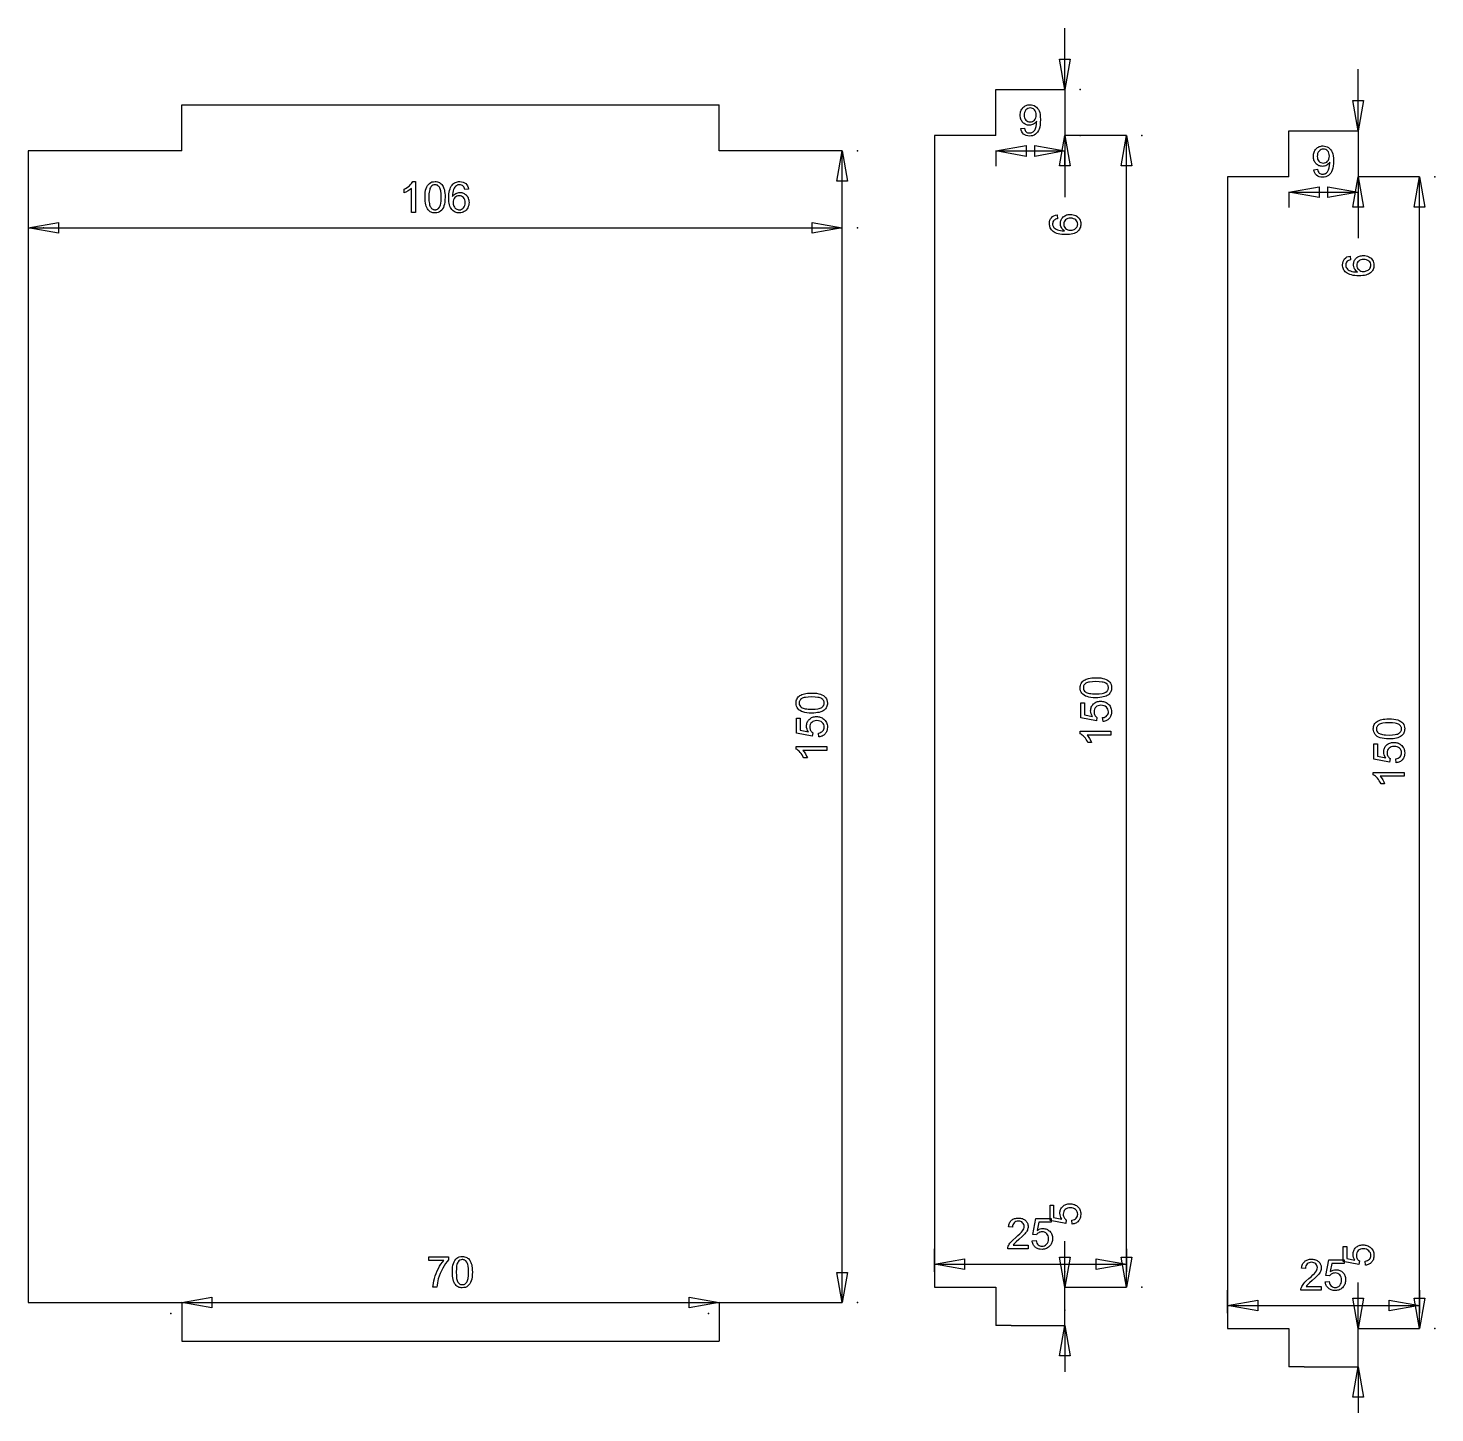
# Model space of a CAD drawing. Extents: x 314 to 1097, y 11 to 816.
# Drawn here: x 313.5 to 496.7, y 334.7 to 515.1 of the extents above; entities that cross this region are included whole.
import ezdxf

# ---------------------------------------------------------------- set-up
doc = ezdxf.new("R2010")
doc.units = 0
doc.header["$LTSCALE"] = 10
doc.layers.add('Layer_1', color=7, linetype='CONTINUOUS')

msp = doc.modelspace()

# ---------------------------------------------------------------- linework, layer by layer
at = {"layer": 'Layer_1', "color": 7, "linetype": 'CONTINUOUS'}
for p, q in [((448.52, 507.09), (448.52, 515.09)), ((486.69, 501.73), (486.69, 509.73)), ((439.52, 507.09), (448.52, 507.09)), ((439.52, 501.09), (439.52, 507.09)), ((448.52, 507.09), (448.52, 501.09)), ((333.52, 499.09), (333.52, 505.09)), ((333.52, 505.09), (403.52, 505.09)), ((403.52, 499.09), (403.52, 505.09)), ((431.52, 501.09), (431.52, 351.09)), ((439.52, 501.09), (431.52, 501.09)), ((456.52, 501.09), (448.52, 501.09)), ((448.52, 501.09), (448.52, 493.09)), ((456.52, 351.09), (456.52, 501.09)), ((456.52, 351.09), (456.52, 501.09)), ((477.69, 501.73), (486.69, 501.73)), ((477.69, 495.73), (477.69, 501.73)), ((486.69, 501.73), (486.69, 495.73)), ((313.52, 499.09), (313.52, 349.09)), ((333.52, 499.09), (313.52, 499.09)), ((419.52, 499.09), (403.52, 499.09)), ((419.52, 349.09), (419.52, 499.09)), ((419.52, 349.09), (419.52, 499.09)), ((439.52, 499.09), (439.52, 497.09)), ((439.52, 499.09), (448.52, 499.09)), ((448.52, 497.09), (448.52, 499.09)), ((469.69, 495.73), (469.69, 345.73)), ((477.69, 495.73), (469.69, 495.73)), ((494.69, 495.73), (486.69, 495.73)), ((486.69, 495.73), (486.69, 487.73)), ((494.69, 345.73), (494.69, 495.73)), ((494.69, 345.73), (494.69, 495.73)), ((477.69, 493.73), (477.69, 491.73)), ((477.69, 493.73), (486.69, 493.73)), ((486.69, 491.73), (486.69, 493.73)), ((313.52, 489.09), (419.52, 489.09)), ((431.52, 353.09), (431.52, 356.09)), ((448.52, 351.09), (448.52, 357.09)), ((456.52, 356.09), (456.52, 353.09)), ((431.52, 354.09), (456.52, 354.09)), ((486.69, 345.73), (486.69, 351.73)), ((431.52, 351.09), (439.52, 351.09)), ((439.52, 351.09), (439.52, 346.09)), ((448.52, 351.09), (456.52, 351.09)), ((448.52, 346.09), (448.52, 351.09)), ((469.69, 347.73), (469.69, 350.73)), ((494.69, 350.73), (494.69, 347.73)), ((313.52, 349.09), (333.52, 349.09)), ((333.52, 349.09), (333.52, 344.09)), ((333.52, 349.09), (403.52, 349.09)), ((403.52, 349.09), (403.52, 344.09)), ((403.52, 349.09), (419.52, 349.09)), ((469.69, 348.73), (494.69, 348.73)), ((441.52, 346.09), (439.52, 346.09)), ((441.52, 346.09), (446.52, 346.09)), ((446.52, 346.09), (448.52, 346.09)), ((448.52, 346.09), (448.52, 340.09)), ((469.69, 345.73), (477.69, 345.73)), ((477.69, 345.73), (477.69, 340.73)), ((486.69, 345.73), (494.69, 345.73)), ((486.69, 340.73), (486.69, 345.73)), ((333.52, 344.09), (403.52, 344.09)), ((479.69, 340.73), (477.69, 340.73)), ((479.69, 340.73), (484.69, 340.73)), ((484.69, 340.73), (486.69, 340.73)), ((486.69, 340.73), (486.69, 334.73))]:
    msp.add_line(p, q, dxfattribs=at)
at = {"layer": 'Layer_1', "color": 7, "linetype": 'CONTINUOUS', "flags": 128}
for points in [[(448.52, 507.09), (447.83, 511.03), (449.22, 511.03), (448.52, 507.09)], [(486.69, 501.73), (486, 505.67), (487.39, 505.67), (486.69, 501.73)], [(442.78, 502.01), (443.25, 502.06), (443.29, 501.9), (443.34, 501.77), (443.4, 501.66), (443.48, 501.58), (443.57, 501.51), (443.67, 501.46), (443.79, 501.43), (443.91, 501.43), (444.02, 501.43), (444.12, 501.45), (444.22, 501.48), (444.31, 501.53), (444.39, 501.58), (444.46, 501.65), (444.53, 501.72), (444.59, 501.81), (444.64, 501.9), (444.69, 502.01), (444.77, 502.27), (444.83, 502.57), (444.84, 502.87), (444.84, 502.97), (444.76, 502.86), (444.67, 502.76), (444.56, 502.67), (444.44, 502.59), (444.31, 502.53), (444.17, 502.48), (444.03, 502.45), (443.89, 502.45), (443.77, 502.45), (443.65, 502.47), (443.54, 502.5), (443.43, 502.54), (443.33, 502.59), (443.23, 502.65), (443.13, 502.72), (443.05, 502.81), (442.97, 502.9), (442.9, 503), (442.84, 503.11), (442.79, 503.22), (442.75, 503.35), (442.72, 503.47), (442.71, 503.61), (442.7, 503.76), (442.71, 503.9), (442.73, 504.04), (442.75, 504.18), (442.79, 504.3), (442.84, 504.42), (442.9, 504.53), (442.98, 504.64), (443.06, 504.73), (443.15, 504.82), (443.25, 504.9), (443.36, 504.96), (443.47, 505.01), (443.58, 505.05), (443.7, 505.08), (443.83, 505.1), (443.96, 505.11), (444.15, 505.09), (444.33, 505.05), (444.51, 504.99), (444.67, 504.9), (444.83, 504.78), (444.96, 504.64), (445.07, 504.48), (445.17, 504.3), (445.24, 504.08), (445.29, 503.82), (445.32, 503.52), (445.33, 503.17), (445.32, 502.81), (445.29, 502.48), (445.24, 502.2), (445.17, 501.95), (445.07, 501.74), (444.96, 501.55), (444.83, 501.39), (444.67, 501.26), (444.5, 501.15), (444.31, 501.08), (444.11, 501.04), (443.9, 501.02), (443.68, 501.04), (443.47, 501.09), (443.29, 501.17), (443.13, 501.28), (443, 501.43), (442.9, 501.6), (442.82, 501.79), (442.78, 502.01)], [(444.79, 503.78), (444.77, 503.98), (444.73, 504.16), (444.66, 504.32), (444.56, 504.45), (444.44, 504.56), (444.31, 504.64), (444.17, 504.68), (444.02, 504.7), (443.86, 504.68), (443.71, 504.63), (443.58, 504.55), (443.45, 504.43), (443.34, 504.29), (443.27, 504.12), (443.22, 503.94), (443.21, 503.74), (443.22, 503.56), (443.27, 503.39), (443.34, 503.25), (443.44, 503.12), (443.56, 503.01), (443.7, 502.94), (443.84, 502.89), (444.01, 502.88), (444.17, 502.89), (444.32, 502.94), (444.45, 503.01), (444.57, 503.12), (444.66, 503.25), (444.73, 503.4), (444.77, 503.58), (444.79, 503.78)], [(448.52, 501.09), (449.22, 497.15), (447.83, 497.15), (448.52, 501.09)], [(456.52, 501.09), (457.22, 497.15), (455.83, 497.15), (456.52, 501.09)], [(419.52, 499.09), (420.22, 495.15), (418.83, 495.15), (419.52, 499.09)], [(439.52, 499.09), (443.46, 499.78), (443.46, 498.39), (439.52, 499.09)], [(448.52, 499.09), (444.59, 498.39), (444.59, 499.78), (448.52, 499.09)], [(480.94, 496.65), (481.41, 496.7), (481.45, 496.54), (481.5, 496.41), (481.57, 496.3), (481.64, 496.21), (481.73, 496.15), (481.84, 496.1), (481.95, 496.07), (482.08, 496.06), (482.19, 496.07), (482.29, 496.09), (482.39, 496.12), (482.47, 496.17), (482.56, 496.22), (482.63, 496.29), (482.7, 496.36), (482.75, 496.44), (482.81, 496.54), (482.85, 496.65), (482.94, 496.91), (482.99, 497.21), (483.01, 497.51), (483.01, 497.61), (482.93, 497.5), (482.83, 497.4), (482.73, 497.31), (482.61, 497.23), (482.48, 497.17), (482.34, 497.12), (482.2, 497.09), (482.05, 497.08), (481.93, 497.09), (481.81, 497.11), (481.7, 497.14), (481.59, 497.17), (481.49, 497.23), (481.39, 497.29), (481.3, 497.36), (481.21, 497.44), (481.13, 497.54), (481.06, 497.64), (481, 497.75), (480.95, 497.86), (480.92, 497.98), (480.89, 498.11), (480.87, 498.25), (480.87, 498.39), (480.87, 498.54), (480.89, 498.68), (480.92, 498.82), (480.96, 498.94), (481.01, 499.06), (481.07, 499.17), (481.14, 499.28), (481.23, 499.37), (481.32, 499.46), (481.42, 499.54), (481.52, 499.6), (481.63, 499.65), (481.75, 499.69), (481.87, 499.72), (481.99, 499.74), (482.13, 499.74), (482.32, 499.73), (482.5, 499.69), (482.67, 499.63), (482.84, 499.53), (482.99, 499.42), (483.12, 499.28), (483.24, 499.12), (483.33, 498.94), (483.4, 498.72), (483.46, 498.46), (483.49, 498.16), (483.5, 497.81), (483.49, 497.45), (483.46, 497.12), (483.41, 496.84), (483.33, 496.59), (483.24, 496.38), (483.13, 496.19), (482.99, 496.03), (482.84, 495.9), (482.67, 495.79), (482.48, 495.72), (482.28, 495.68), (482.07, 495.66), (481.84, 495.68), (481.64, 495.73), (481.46, 495.81), (481.3, 495.92), (481.17, 496.06), (481.06, 496.23), (480.99, 496.43), (480.94, 496.65)], [(482.95, 498.42), (482.94, 498.62), (482.9, 498.8), (482.83, 498.96), (482.73, 499.09), (482.61, 499.2), (482.48, 499.28), (482.34, 499.32), (482.19, 499.34), (482.03, 499.32), (481.88, 499.27), (481.74, 499.19), (481.62, 499.07), (481.51, 498.93), (481.43, 498.76), (481.39, 498.58), (481.37, 498.38), (481.39, 498.2), (481.43, 498.03), (481.5, 497.89), (481.6, 497.76), (481.73, 497.65), (481.86, 497.58), (482.01, 497.53), (482.17, 497.52), (482.34, 497.53), (482.48, 497.58), (482.62, 497.65), (482.73, 497.76), (482.83, 497.89), (482.9, 498.04), (482.94, 498.22), (482.95, 498.42)], [(363.95, 491.09), (363.45, 491.09), (363.45, 494.22), (363.25, 494.05), (362.99, 493.88), (362.72, 493.73), (362.47, 493.63), (362.47, 494.1), (362.67, 494.2), (362.86, 494.32), (363.03, 494.44), (363.19, 494.57), (363.33, 494.71), (363.46, 494.84), (363.55, 494.98), (363.63, 495.11), (363.95, 495.11), (363.95, 491.09)], [(365.2, 493.06), (365.21, 493.4), (365.24, 493.7), (365.28, 493.97), (365.35, 494.2), (365.43, 494.41), (365.53, 494.59), (365.65, 494.74), (365.78, 494.87), (365.94, 494.97), (366.11, 495.05), (366.3, 495.09), (366.51, 495.11), (366.66, 495.1), (366.81, 495.07), (366.95, 495.03), (367.07, 494.98), (367.19, 494.9), (367.29, 494.82), (367.39, 494.72), (367.47, 494.6), (367.55, 494.47), (367.61, 494.33), (367.67, 494.18), (367.72, 494.01), (367.76, 493.82), (367.79, 493.6), (367.81, 493.34), (367.81, 493.06), (367.8, 492.73), (367.78, 492.43), (367.73, 492.16), (367.67, 491.93), (367.59, 491.72), (367.49, 491.54), (367.37, 491.39), (367.23, 491.26), (367.08, 491.15), (366.91, 491.08), (366.72, 491.04), (366.51, 491.02), (366.37, 491.03), (366.23, 491.05), (366.11, 491.08), (365.99, 491.12), (365.88, 491.18), (365.78, 491.25), (365.68, 491.34), (365.6, 491.44), (365.51, 491.57), (365.43, 491.72), (365.36, 491.9), (365.3, 492.09), (365.26, 492.31), (365.23, 492.54), (365.21, 492.79), (365.2, 493.06)], [(365.71, 493.06), (365.72, 492.61), (365.77, 492.24), (365.8, 492.09), (365.84, 491.96), (365.88, 491.84), (365.94, 491.75), (366.06, 491.61), (366.13, 491.55), (366.2, 491.51), (366.27, 491.47), (366.34, 491.45), (366.42, 491.43), (366.51, 491.43), (366.59, 491.43), (366.67, 491.45), (366.75, 491.47), (366.82, 491.51), (366.89, 491.55), (366.95, 491.61), (367.08, 491.75), (367.13, 491.84), (367.18, 491.96), (367.22, 492.09), (367.25, 492.24), (367.29, 492.61), (367.31, 493.06), (367.29, 493.51), (367.25, 493.88), (367.22, 494.04), (367.18, 494.17), (367.13, 494.28), (367.08, 494.37), (366.95, 494.52), (366.89, 494.57), (366.82, 494.62), (366.74, 494.65), (366.67, 494.68), (366.59, 494.69), (366.5, 494.7), (366.34, 494.68), (366.2, 494.63), (366.07, 494.54), (365.96, 494.41), (365.9, 494.31), (365.85, 494.19), (365.81, 494.05), (365.77, 493.89), (365.74, 493.71), (365.72, 493.52), (365.71, 493.06)], [(370.86, 494.11), (370.37, 494.07), (370.33, 494.21), (370.29, 494.32), (370.24, 494.42), (370.19, 494.49), (370.08, 494.58), (369.96, 494.65), (369.83, 494.69), (369.69, 494.7), (369.58, 494.69), (369.47, 494.67), (369.37, 494.63), (369.28, 494.57), (369.17, 494.48), (369.07, 494.36), (368.99, 494.23), (368.92, 494.08), (368.86, 493.9), (368.81, 493.68), (368.79, 493.44), (368.78, 493.15), (368.87, 493.28), (368.97, 493.39), (369.09, 493.48), (369.21, 493.55), (369.34, 493.61), (369.47, 493.65), (369.61, 493.68), (369.75, 493.68), (369.87, 493.68), (369.99, 493.66), (370.1, 493.63), (370.2, 493.59), (370.31, 493.54), (370.4, 493.48), (370.5, 493.41), (370.58, 493.32), (370.67, 493.23), (370.74, 493.13), (370.8, 493.02), (370.84, 492.91), (370.88, 492.79), (370.91, 492.66), (370.92, 492.53), (370.93, 492.39), (370.92, 492.2), (370.89, 492.02), (370.84, 491.85), (370.77, 491.69), (370.68, 491.54), (370.57, 491.4), (370.46, 491.29), (370.32, 491.19), (370.17, 491.12), (370.02, 491.06), (369.85, 491.03), (369.68, 491.02), (369.53, 491.03), (369.38, 491.05), (369.25, 491.08), (369.12, 491.13), (369, 491.2), (368.88, 491.28), (368.78, 491.37), (368.68, 491.47), (368.59, 491.59), (368.51, 491.74), (368.44, 491.89), (368.39, 492.07), (368.34, 492.27), (368.31, 492.48), (368.29, 492.71), (368.29, 492.96), (368.3, 493.24), (368.32, 493.5), (368.35, 493.74), (368.4, 493.96), (368.46, 494.16), (368.53, 494.34), (368.62, 494.51), (368.72, 494.65), (368.81, 494.75), (368.92, 494.85), (369.03, 494.93), (369.16, 494.99), (369.29, 495.04), (369.42, 495.08), (369.57, 495.1), (369.72, 495.11), (369.95, 495.09), (370.15, 495.04), (370.34, 494.96), (370.5, 494.84), (370.63, 494.7), (370.74, 494.53), (370.81, 494.33), (370.86, 494.11)], [(486.69, 495.73), (487.39, 491.79), (486, 491.79), (486.69, 495.73)], [(494.69, 495.73), (495.39, 491.79), (494, 491.79), (494.69, 495.73)], [(368.85, 492.39), (368.86, 492.26), (368.88, 492.14), (368.91, 492.02), (368.96, 491.9), (369.02, 491.79), (369.09, 491.7), (369.17, 491.61), (369.26, 491.55), (369.36, 491.49), (369.46, 491.46), (369.56, 491.43), (369.67, 491.43), (369.82, 491.44), (369.96, 491.49), (370.09, 491.57), (370.2, 491.68), (370.3, 491.81), (370.37, 491.97), (370.41, 492.15), (370.43, 492.36), (370.41, 492.55), (370.37, 492.73), (370.3, 492.88), (370.21, 493.01), (370.09, 493.12), (369.96, 493.19), (369.81, 493.24), (369.65, 493.25), (369.49, 493.24), (369.34, 493.19), (369.21, 493.12), (369.09, 493.01), (368.98, 492.88), (368.91, 492.74), (368.87, 492.57), (368.85, 492.39)], [(477.69, 493.73), (481.63, 494.42), (481.63, 493.03), (477.69, 493.73)], [(486.69, 493.73), (482.75, 493.03), (482.75, 494.42), (486.69, 493.73)], [(313.52, 489.09), (317.46, 489.78), (317.46, 488.39), (313.52, 489.09)], [(419.52, 489.09), (415.59, 488.39), (415.59, 489.78), (419.52, 489.09)], [(447.5, 490.76), (447.54, 490.27), (447.41, 490.24), (447.29, 490.19), (447.2, 490.14), (447.12, 490.09), (447.03, 489.98), (446.96, 489.87), (446.93, 489.74), (446.91, 489.6), (446.92, 489.48), (446.95, 489.38), (446.99, 489.28), (447.04, 489.18), (447.14, 489.08), (447.25, 488.98), (447.38, 488.89), (447.54, 488.82), (447.72, 488.76), (447.93, 488.72), (448.18, 488.69), (448.46, 488.68), (448.34, 488.77), (448.23, 488.88), (448.14, 488.99), (448.06, 489.11), (448, 489.24), (447.96, 489.38), (447.94, 489.51), (447.93, 489.65), (447.94, 489.77), (447.95, 489.89), (447.98, 490), (448.02, 490.11), (448.07, 490.21), (448.13, 490.31), (448.21, 490.4), (448.29, 490.49), (448.39, 490.57), (448.49, 490.64), (448.59, 490.7), (448.71, 490.75), (448.83, 490.78), (448.95, 490.81), (449.09, 490.83), (449.23, 490.83), (449.41, 490.82), (449.59, 490.79), (449.76, 490.74), (449.93, 490.67), (450.08, 490.58), (450.21, 490.48), (450.33, 490.36), (450.42, 490.22), (450.5, 490.08), (450.55, 489.92), (450.58, 489.76), (450.59, 489.58), (450.59, 489.43), (450.56, 489.29), (450.53, 489.15), (450.48, 489.02), (450.42, 488.9), (450.34, 488.79), (450.25, 488.68), (450.14, 488.58), (450.02, 488.49), (449.88, 488.41), (449.72, 488.34), (449.54, 488.29), (449.35, 488.25), (449.13, 488.22), (448.9, 488.2), (448.65, 488.19), (448.37, 488.2), (448.11, 488.22), (447.87, 488.25), (447.65, 488.3), (447.45, 488.36), (447.27, 488.43), (447.11, 488.52), (446.97, 488.62), (446.86, 488.72), (446.77, 488.82), (446.69, 488.94), (446.62, 489.06), (446.57, 489.19), (446.54, 489.33), (446.52, 489.47), (446.51, 489.63), (446.52, 489.85), (446.57, 490.06), (446.66, 490.24), (446.77, 490.4), (446.92, 490.54), (447.09, 490.64), (447.28, 490.72), (447.5, 490.76)], [(449.23, 488.76), (449.35, 488.76), (449.48, 488.78), (449.6, 488.82), (449.71, 488.86), (449.82, 488.92), (449.92, 488.99), (450, 489.07), (450.07, 489.17), (450.12, 489.26), (450.16, 489.36), (450.18, 489.47), (450.19, 489.57), (450.17, 489.72), (450.13, 489.86), (450.05, 489.99), (449.94, 490.11), (449.8, 490.21), (449.64, 490.27), (449.46, 490.32), (449.26, 490.33), (449.06, 490.32), (448.89, 490.28), (448.73, 490.21), (448.6, 490.11), (448.5, 489.99), (448.42, 489.86), (448.38, 489.71), (448.36, 489.55), (448.38, 489.39), (448.42, 489.25), (448.5, 489.11), (448.6, 488.99), (448.73, 488.89), (448.88, 488.81), (449.04, 488.77), (449.23, 488.76)], [(485.67, 485.4), (485.71, 484.91), (485.57, 484.88), (485.46, 484.83), (485.36, 484.78), (485.29, 484.73), (485.2, 484.62), (485.13, 484.5), (485.09, 484.38), (485.08, 484.24), (485.09, 484.12), (485.11, 484.02), (485.15, 483.92), (485.21, 483.82), (485.3, 483.71), (485.42, 483.62), (485.55, 483.53), (485.7, 483.46), (485.88, 483.4), (486.1, 483.36), (486.35, 483.33), (486.63, 483.32), (486.5, 483.41), (486.39, 483.52), (486.3, 483.63), (486.23, 483.75), (486.17, 483.88), (486.13, 484.02), (486.1, 484.15), (486.1, 484.29), (486.1, 484.41), (486.12, 484.53), (486.15, 484.64), (486.19, 484.75), (486.24, 484.85), (486.3, 484.95), (486.37, 485.04), (486.46, 485.13), (486.55, 485.21), (486.65, 485.28), (486.76, 485.34), (486.87, 485.39), (486.99, 485.42), (487.12, 485.45), (487.25, 485.47), (487.39, 485.47), (487.58, 485.46), (487.76, 485.43), (487.93, 485.38), (488.09, 485.31), (488.24, 485.22), (488.38, 485.12), (488.49, 485), (488.59, 484.86), (488.66, 484.72), (488.72, 484.56), (488.75, 484.39), (488.76, 484.22), (488.75, 484.07), (488.73, 483.93), (488.7, 483.79), (488.65, 483.66), (488.58, 483.54), (488.51, 483.43), (488.41, 483.32), (488.31, 483.22), (488.19, 483.13), (488.05, 483.05), (487.89, 482.98), (487.71, 482.93), (487.51, 482.89), (487.3, 482.86), (487.07, 482.84), (486.82, 482.83), (486.54, 482.84), (486.28, 482.86), (486.04, 482.89), (485.82, 482.94), (485.62, 483), (485.44, 483.07), (485.27, 483.16), (485.13, 483.26), (485.03, 483.36), (484.93, 483.46), (484.85, 483.58), (484.79, 483.7), (484.74, 483.83), (484.7, 483.97), (484.68, 484.11), (484.67, 484.27), (484.69, 484.49), (484.74, 484.7), (484.82, 484.88), (484.94, 485.04), (485.08, 485.18), (485.25, 485.28), (485.45, 485.36), (485.67, 485.4)], [(487.39, 483.4), (487.52, 483.4), (487.64, 483.42), (487.76, 483.46), (487.88, 483.5), (487.99, 483.56), (488.08, 483.63), (488.17, 483.71), (488.23, 483.8), (488.29, 483.9), (488.32, 484), (488.35, 484.11), (488.36, 484.21), (488.34, 484.36), (488.29, 484.5), (488.21, 484.63), (488.1, 484.75), (487.97, 484.84), (487.81, 484.91), (487.63, 484.96), (487.42, 484.97), (487.23, 484.96), (487.05, 484.91), (486.9, 484.85), (486.77, 484.75), (486.66, 484.63), (486.59, 484.5), (486.54, 484.35), (486.53, 484.19), (486.54, 484.03), (486.59, 483.88), (486.66, 483.75), (486.77, 483.63), (486.9, 483.53), (487.04, 483.45), (487.21, 483.41), (487.39, 483.4)], [(452.55, 427.88), (452.21, 427.88), (451.91, 427.91), (451.64, 427.96), (451.41, 428.02), (451.21, 428.1), (451.03, 428.2), (450.87, 428.32), (450.74, 428.46), (450.64, 428.61), (450.57, 428.78), (450.52, 428.97), (450.51, 429.18), (450.52, 429.34), (450.54, 429.48), (450.58, 429.62), (450.64, 429.74), (450.71, 429.86), (450.8, 429.97), (450.9, 430.06), (451.01, 430.15), (451.14, 430.22), (451.28, 430.29), (451.44, 430.34), (451.61, 430.39), (451.8, 430.43), (452.02, 430.46), (452.27, 430.48), (452.55, 430.48), (452.89, 430.47), (453.19, 430.45), (453.46, 430.4), (453.69, 430.34), (453.89, 430.26), (454.07, 430.16), (454.23, 430.04), (454.36, 429.91), (454.46, 429.75), (454.53, 429.58), (454.58, 429.39), (454.59, 429.18), (454.59, 429.04), (454.57, 428.91), (454.53, 428.78), (454.49, 428.66), (454.43, 428.55), (454.36, 428.45), (454.28, 428.36), (454.18, 428.27), (454.04, 428.18), (453.89, 428.1), (453.72, 428.03), (453.52, 427.97), (453.31, 427.93), (453.08, 427.9), (452.82, 427.88), (452.55, 427.88)], [(452.55, 428.38), (453, 428.39), (453.37, 428.44), (453.53, 428.47), (453.66, 428.51), (453.77, 428.56), (453.86, 428.61), (454.01, 428.73), (454.06, 428.8), (454.11, 428.87), (454.14, 428.94), (454.17, 429.02), (454.18, 429.1), (454.19, 429.18), (454.18, 429.26), (454.17, 429.34), (454.14, 429.42), (454.11, 429.49), (454.06, 429.56), (454.01, 429.63), (453.86, 429.75), (453.77, 429.8), (453.66, 429.85), (453.52, 429.89), (453.37, 429.92), (453, 429.96), (452.55, 429.98), (452.1, 429.96), (451.73, 429.92), (451.58, 429.89), (451.44, 429.85), (451.33, 429.8), (451.24, 429.75), (451.1, 429.63), (451.04, 429.56), (451, 429.49), (450.96, 429.42), (450.94, 429.34), (450.92, 429.26), (450.92, 429.17), (450.93, 429.01), (450.99, 428.87), (451.08, 428.74), (451.2, 428.63), (451.3, 428.57), (451.42, 428.52), (451.56, 428.48), (451.72, 428.44), (451.9, 428.42), (452.1, 428.4), (452.55, 428.38)], [(415.55, 425.88), (415.21, 425.88), (414.91, 425.91), (414.64, 425.96), (414.41, 426.02), (414.21, 426.1), (414.03, 426.2), (413.87, 426.32), (413.74, 426.46), (413.64, 426.61), (413.57, 426.78), (413.52, 426.97), (413.51, 427.18), (413.52, 427.34), (413.54, 427.48), (413.58, 427.62), (413.64, 427.74), (413.71, 427.86), (413.8, 427.97), (413.9, 428.06), (414.01, 428.15), (414.14, 428.22), (414.28, 428.29), (414.44, 428.34), (414.61, 428.39), (414.8, 428.43), (415.02, 428.46), (415.27, 428.48), (415.55, 428.48), (415.89, 428.47), (416.19, 428.45), (416.46, 428.4), (416.69, 428.34), (416.89, 428.26), (417.07, 428.16), (417.23, 428.04), (417.36, 427.91), (417.46, 427.75), (417.53, 427.58), (417.58, 427.39), (417.59, 427.18), (417.59, 427.04), (417.57, 426.91), (417.53, 426.78), (417.49, 426.66), (417.43, 426.55), (417.36, 426.45), (417.28, 426.36), (417.18, 426.27), (417.04, 426.18), (416.89, 426.1), (416.72, 426.03), (416.52, 425.97), (416.31, 425.93), (416.08, 425.9), (415.82, 425.88), (415.55, 425.88)], [(415.55, 426.38), (416, 426.39), (416.37, 426.44), (416.53, 426.47), (416.66, 426.51), (416.77, 426.56), (416.86, 426.61), (417.01, 426.73), (417.06, 426.8), (417.11, 426.87), (417.14, 426.94), (417.17, 427.02), (417.18, 427.1), (417.19, 427.18), (417.18, 427.26), (417.17, 427.34), (417.14, 427.42), (417.11, 427.49), (417.06, 427.56), (417.01, 427.63), (416.86, 427.75), (416.77, 427.8), (416.66, 427.85), (416.52, 427.89), (416.37, 427.92), (416, 427.96), (415.55, 427.98), (415.1, 427.96), (414.73, 427.92), (414.58, 427.89), (414.44, 427.85), (414.33, 427.8), (414.24, 427.75), (414.1, 427.63), (414.04, 427.56), (414, 427.49), (413.96, 427.42), (413.94, 427.34), (413.92, 427.26), (413.92, 427.17), (413.93, 427.01), (413.99, 426.87), (414.08, 426.74), (414.2, 426.63), (414.3, 426.57), (414.42, 426.52), (414.56, 426.48), (414.72, 426.44), (414.9, 426.42), (415.1, 426.4), (415.55, 426.38)], [(453.48, 424.77), (453.43, 425.28), (453.61, 425.32), (453.76, 425.38), (453.89, 425.45), (454, 425.55), (454.08, 425.66), (454.14, 425.78), (454.18, 425.91), (454.19, 426.05), (454.17, 426.22), (454.12, 426.38), (454.04, 426.52), (453.92, 426.65), (453.78, 426.76), (453.61, 426.84), (453.42, 426.88), (453.21, 426.9), (453.01, 426.88), (452.84, 426.84), (452.68, 426.77), (452.55, 426.66), (452.44, 426.54), (452.37, 426.39), (452.32, 426.23), (452.31, 426.04), (452.31, 425.93), (452.33, 425.82), (452.37, 425.71), (452.41, 425.62), (452.47, 425.53), (452.54, 425.45), (452.61, 425.38), (452.69, 425.32), (452.63, 424.85), (450.58, 425.24), (450.58, 427.23), (451.05, 427.23), (451.05, 425.64), (452.12, 425.42), (452.01, 425.6), (451.94, 425.79), (451.89, 425.98), (451.87, 426.18), (451.88, 426.3), (451.9, 426.43), (451.92, 426.55), (451.96, 426.66), (452.01, 426.77), (452.08, 426.87), (452.15, 426.97), (452.24, 427.06), (452.33, 427.14), (452.43, 427.22), (452.54, 427.28), (452.65, 427.33), (452.77, 427.37), (452.9, 427.4), (453.03, 427.41), (453.17, 427.42), (453.3, 427.41), (453.43, 427.4), (453.56, 427.38), (453.67, 427.34), (453.79, 427.3), (453.9, 427.24), (454.01, 427.18), (454.11, 427.1), (454.22, 427), (454.32, 426.89), (454.4, 426.78), (454.47, 426.65), (454.52, 426.51), (454.56, 426.37), (454.59, 426.21), (454.59, 426.05), (454.57, 425.79), (454.55, 425.67), (454.52, 425.56), (454.47, 425.45), (454.42, 425.35), (454.36, 425.25), (454.29, 425.16), (454.21, 425.08), (454.12, 425.01), (454.03, 424.94), (453.93, 424.89), (453.83, 424.85), (453.72, 424.81), (453.6, 424.78), (453.48, 424.77)], [(416.48, 422.77), (416.43, 423.28), (416.61, 423.32), (416.76, 423.38), (416.89, 423.45), (417, 423.55), (417.08, 423.66), (417.14, 423.78), (417.18, 423.91), (417.19, 424.05), (417.17, 424.22), (417.12, 424.38), (417.04, 424.52), (416.92, 424.65), (416.78, 424.76), (416.61, 424.84), (416.42, 424.88), (416.21, 424.9), (416.01, 424.88), (415.84, 424.84), (415.68, 424.77), (415.55, 424.66), (415.44, 424.54), (415.37, 424.39), (415.32, 424.23), (415.31, 424.04), (415.31, 423.93), (415.33, 423.82), (415.37, 423.71), (415.41, 423.62), (415.47, 423.53), (415.54, 423.45), (415.61, 423.38), (415.69, 423.32), (415.63, 422.85), (413.58, 423.24), (413.58, 425.23), (414.05, 425.23), (414.05, 423.64), (415.12, 423.42), (415.01, 423.6), (414.94, 423.79), (414.89, 423.98), (414.87, 424.18), (414.88, 424.3), (414.9, 424.43), (414.92, 424.55), (414.96, 424.66), (415.01, 424.77), (415.08, 424.87), (415.15, 424.97), (415.24, 425.06), (415.33, 425.14), (415.43, 425.22), (415.54, 425.28), (415.65, 425.33), (415.77, 425.37), (415.9, 425.4), (416.03, 425.41), (416.17, 425.42), (416.3, 425.41), (416.43, 425.4), (416.56, 425.38), (416.67, 425.34), (416.79, 425.3), (416.9, 425.24), (417.01, 425.18), (417.11, 425.1), (417.22, 425), (417.32, 424.89), (417.4, 424.78), (417.47, 424.65), (417.52, 424.51), (417.56, 424.37), (417.59, 424.21), (417.59, 424.05), (417.57, 423.79), (417.55, 423.67), (417.52, 423.56), (417.47, 423.45), (417.42, 423.35), (417.36, 423.25), (417.29, 423.16), (417.21, 423.08), (417.12, 423.01), (417.03, 422.94), (416.93, 422.89), (416.83, 422.85), (416.72, 422.81), (416.6, 422.78), (416.48, 422.77)], [(490.72, 422.51), (490.38, 422.52), (490.08, 422.55), (489.81, 422.6), (489.58, 422.66), (489.37, 422.74), (489.19, 422.84), (489.04, 422.96), (488.91, 423.09), (488.81, 423.25), (488.73, 423.42), (488.69, 423.61), (488.67, 423.82), (488.68, 423.97), (488.71, 424.12), (488.75, 424.26), (488.8, 424.38), (488.88, 424.5), (488.96, 424.61), (489.06, 424.7), (489.18, 424.78), (489.31, 424.86), (489.45, 424.93), (489.6, 424.98), (489.77, 425.03), (489.96, 425.07), (490.18, 425.1), (490.44, 425.12), (490.72, 425.12), (491.05, 425.11), (491.35, 425.09), (491.62, 425.04), (491.85, 424.98), (492.06, 424.9), (492.24, 424.8), (492.39, 424.68), (492.52, 424.55), (492.63, 424.39), (492.7, 424.22), (492.74, 424.03), (492.76, 423.82), (492.75, 423.68), (492.73, 423.54), (492.7, 423.42), (492.66, 423.3), (492.6, 423.19), (492.53, 423.09), (492.44, 423), (492.34, 422.91), (492.21, 422.82), (492.06, 422.74), (491.88, 422.67), (491.69, 422.61), (491.48, 422.57), (491.24, 422.54), (490.99, 422.52), (490.72, 422.51)], [(454.52, 423.51), (454.52, 423.02), (451.4, 423.02), (451.56, 422.81), (451.73, 422.55), (451.88, 422.28), (451.99, 422.04), (451.51, 422.04), (451.41, 422.24), (451.3, 422.42), (451.18, 422.6), (451.04, 422.76), (450.91, 422.9), (450.77, 423.02), (450.64, 423.12), (450.51, 423.19), (450.51, 423.51), (454.52, 423.51)], [(490.72, 423.02), (491.17, 423.03), (491.54, 423.08), (491.69, 423.11), (491.82, 423.15), (491.94, 423.2), (492.03, 423.25), (492.17, 423.37), (492.23, 423.44), (492.27, 423.51), (492.31, 423.58), (492.33, 423.66), (492.35, 423.74), (492.36, 423.82), (492.35, 423.9), (492.33, 423.98), (492.31, 424.06), (492.27, 424.13), (492.23, 424.2), (492.17, 424.27), (492.03, 424.39), (491.94, 424.44), (491.82, 424.49), (491.69, 424.53), (491.54, 424.56), (491.17, 424.6), (490.72, 424.62), (490.27, 424.6), (489.9, 424.56), (489.74, 424.53), (489.61, 424.49), (489.5, 424.44), (489.41, 424.39), (489.26, 424.27), (489.21, 424.2), (489.16, 424.13), (489.13, 424.06), (489.1, 423.98), (489.09, 423.9), (489.08, 423.81), (489.1, 423.65), (489.15, 423.51), (489.24, 423.38), (489.37, 423.27), (489.47, 423.21), (489.59, 423.16), (489.73, 423.12), (489.89, 423.08), (490.07, 423.05), (490.26, 423.03), (490.72, 423.02)], [(417.52, 421.51), (417.52, 421.02), (414.4, 421.02), (414.56, 420.81), (414.73, 420.55), (414.88, 420.28), (414.99, 420.04), (414.51, 420.04), (414.41, 420.24), (414.3, 420.42), (414.18, 420.6), (414.04, 420.76), (413.91, 420.9), (413.77, 421.02), (413.64, 421.12), (413.51, 421.19), (413.51, 421.51), (417.52, 421.51)], [(491.64, 419.41), (491.6, 419.92), (491.78, 419.96), (491.93, 420.02), (492.06, 420.09), (492.17, 420.19), (492.25, 420.3), (492.31, 420.42), (492.34, 420.55), (492.36, 420.69), (492.34, 420.86), (492.29, 421.02), (492.2, 421.16), (492.09, 421.29), (491.94, 421.4), (491.78, 421.48), (491.59, 421.52), (491.38, 421.54), (491.18, 421.52), (491, 421.48), (490.85, 421.4), (490.72, 421.3), (490.61, 421.17), (490.53, 421.03), (490.49, 420.87), (490.47, 420.68), (490.48, 420.57), (490.5, 420.46), (490.53, 420.35), (490.58, 420.26), (490.64, 420.16), (490.7, 420.08), (490.78, 420.01), (490.86, 419.96), (490.8, 419.49), (488.75, 419.88), (488.75, 421.87), (489.21, 421.87), (489.21, 420.27), (490.29, 420.06), (490.18, 420.24), (490.1, 420.43), (490.05, 420.62), (490.04, 420.81), (490.04, 420.94), (490.06, 421.07), (490.09, 421.18), (490.13, 421.3), (490.18, 421.41), (490.24, 421.51), (490.32, 421.61), (490.4, 421.7), (490.5, 421.78), (490.6, 421.86), (490.7, 421.92), (490.82, 421.97), (490.94, 422.01), (491.06, 422.04), (491.2, 422.05), (491.33, 422.06), (491.47, 422.05), (491.6, 422.04), (491.72, 422.01), (491.84, 421.98), (491.96, 421.94), (492.07, 421.88), (492.17, 421.82), (492.27, 421.74), (492.39, 421.64), (492.49, 421.53), (492.57, 421.41), (492.64, 421.29), (492.69, 421.15), (492.73, 421.01), (492.75, 420.85), (492.76, 420.69), (492.74, 420.43), (492.72, 420.31), (492.68, 420.2), (492.64, 420.09), (492.59, 419.99), (492.53, 419.89), (492.45, 419.8), (492.37, 419.72), (492.29, 419.65), (492.2, 419.58), (492.1, 419.53), (491.99, 419.49), (491.88, 419.45), (491.77, 419.42), (491.64, 419.41)], [(492.69, 418.15), (492.69, 417.66), (489.56, 417.66), (489.73, 417.45), (489.9, 417.19), (490.05, 416.92), (490.15, 416.68), (489.68, 416.68), (489.58, 416.87), (489.46, 417.06), (489.34, 417.24), (489.21, 417.4), (489.07, 417.54), (488.94, 417.66), (488.81, 417.76), (488.67, 417.83), (488.67, 418.15), (492.69, 418.15)], [(449.48, 359.32), (449.43, 359.84), (449.61, 359.88), (449.76, 359.93), (449.89, 360.01), (450, 360.1), (450.08, 360.21), (450.14, 360.33), (450.18, 360.46), (450.19, 360.61), (450.17, 360.78), (450.12, 360.93), (450.04, 361.08), (449.92, 361.21), (449.78, 361.31), (449.61, 361.39), (449.42, 361.44), (449.21, 361.45), (449.01, 361.44), (448.84, 361.39), (448.68, 361.32), (448.55, 361.22), (448.44, 361.09), (448.37, 360.94), (448.32, 360.78), (448.31, 360.6), (448.31, 360.48), (448.33, 360.37), (448.37, 360.27), (448.41, 360.17), (448.47, 360.08), (448.54, 360), (448.61, 359.93), (448.69, 359.87), (448.63, 359.41), (446.58, 359.8), (446.58, 361.79), (447.05, 361.79), (447.05, 360.19), (448.12, 359.97), (448.01, 360.16), (447.94, 360.34), (447.89, 360.53), (447.87, 360.73), (447.88, 360.86), (447.9, 360.98), (447.92, 361.1), (447.96, 361.21), (448.01, 361.32), (448.08, 361.42), (448.15, 361.52), (448.24, 361.61), (448.33, 361.7), (448.43, 361.77), (448.54, 361.83), (448.65, 361.88), (448.77, 361.92), (448.9, 361.95), (449.03, 361.97), (449.17, 361.97), (449.3, 361.97), (449.43, 361.95), (449.56, 361.93), (449.67, 361.89), (449.79, 361.85), (449.9, 361.8), (450.01, 361.73), (450.11, 361.66), (450.22, 361.56), (450.32, 361.45), (450.4, 361.33), (450.47, 361.2), (450.52, 361.07), (450.56, 360.92), (450.59, 360.77), (450.59, 360.61), (450.57, 360.35), (450.55, 360.23), (450.52, 360.11), (450.47, 360), (450.42, 359.9), (450.36, 359.81), (450.29, 359.72), (450.21, 359.63), (450.12, 359.56), (450.03, 359.5), (449.93, 359.44), (449.83, 359.4), (449.72, 359.36), (449.6, 359.34), (449.48, 359.32)], [(443.73, 356.56), (443.73, 356.09), (441.09, 356.09), (441.1, 356.26), (441.14, 356.43), (441.2, 356.57), (441.27, 356.7), (441.36, 356.83), (441.47, 356.96), (441.59, 357.1), (441.74, 357.24), (442.11, 357.57), (442.41, 357.82), (442.66, 358.05), (442.85, 358.25), (442.99, 358.42), (443.09, 358.57), (443.16, 358.72), (443.21, 358.86), (443.22, 359.01), (443.21, 359.15), (443.17, 359.28), (443.1, 359.39), (443.01, 359.5), (442.9, 359.59), (442.77, 359.65), (442.63, 359.69), (442.47, 359.7), (442.3, 359.69), (442.15, 359.65), (442.01, 359.58), (441.9, 359.49), (441.81, 359.37), (441.74, 359.23), (441.7, 359.08), (441.68, 358.9), (441.18, 358.95), (441.2, 359.09), (441.22, 359.21), (441.26, 359.33), (441.3, 359.45), (441.36, 359.55), (441.42, 359.64), (441.49, 359.73), (441.57, 359.81), (441.66, 359.88), (441.75, 359.94), (441.86, 359.99), (441.97, 360.03), (442.08, 360.06), (442.21, 360.09), (442.48, 360.11), (442.62, 360.1), (442.75, 360.09), (442.88, 360.06), (442.99, 360.03), (443.1, 359.98), (443.21, 359.93), (443.3, 359.86), (443.39, 359.79), (443.47, 359.7), (443.54, 359.62), (443.59, 359.53), (443.64, 359.43), (443.68, 359.33), (443.7, 359.22), (443.72, 359.11), (443.72, 359), (443.72, 358.88), (443.7, 358.76), (443.67, 358.64), (443.63, 358.52), (443.57, 358.41), (443.5, 358.29), (443.41, 358.16), (443.3, 358.03), (443, 357.73), (442.54, 357.33), (442.18, 357.02), (441.98, 356.83), (441.86, 356.69), (441.77, 356.56), (443.73, 356.56)], [(444.26, 357.14), (444.77, 357.18), (444.81, 357), (444.87, 356.85), (444.94, 356.72), (445.04, 356.61), (445.15, 356.53), (445.27, 356.47), (445.4, 356.44), (445.54, 356.43), (445.71, 356.44), (445.87, 356.49), (446.01, 356.58), (446.14, 356.69), (446.25, 356.84), (446.33, 357), (446.37, 357.19), (446.39, 357.4), (446.37, 357.6), (446.33, 357.78), (446.25, 357.93), (446.15, 358.06), (446.02, 358.17), (445.88, 358.25), (445.72, 358.29), (445.53, 358.31), (445.42, 358.3), (445.31, 358.28), (445.2, 358.25), (445.11, 358.2), (445.01, 358.14), (444.93, 358.08), (444.86, 358), (444.81, 357.92), (444.34, 357.98), (444.73, 360.03), (446.72, 360.03), (446.72, 359.57), (445.12, 359.57), (444.91, 358.49), (445.09, 358.6), (445.28, 358.68), (445.47, 358.73), (445.66, 358.74), (445.79, 358.74), (445.92, 358.72), (446.03, 358.69), (446.15, 358.65), (446.26, 358.6), (446.36, 358.54), (446.46, 358.46), (446.55, 358.38), (446.63, 358.28), (446.71, 358.18), (446.77, 358.08), (446.82, 357.96), (446.86, 357.84), (446.89, 357.72), (446.9, 357.58), (446.91, 357.45), (446.9, 357.31), (446.89, 357.18), (446.86, 357.06), (446.83, 356.94), (446.79, 356.82), (446.73, 356.71), (446.67, 356.61), (446.59, 356.51), (446.49, 356.39), (446.38, 356.29), (446.26, 356.21), (446.14, 356.14), (446, 356.09), (445.86, 356.05), (445.7, 356.03), (445.54, 356.02), (445.28, 356.04), (445.16, 356.06), (445.05, 356.1), (444.94, 356.14), (444.84, 356.19), (444.74, 356.26), (444.65, 356.33), (444.57, 356.41), (444.5, 356.49), (444.43, 356.58), (444.38, 356.68), (444.34, 356.79), (444.3, 356.9), (444.27, 357.01), (444.26, 357.14)], [(487.64, 353.96), (487.6, 354.48), (487.78, 354.51), (487.93, 354.57), (488.06, 354.65), (488.17, 354.74), (488.25, 354.85), (488.31, 354.97), (488.34, 355.1), (488.36, 355.25), (488.34, 355.42), (488.29, 355.57), (488.2, 355.72), (488.09, 355.85), (487.94, 355.95), (487.78, 356.03), (487.59, 356.08), (487.38, 356.09), (487.18, 356.08), (487, 356.03), (486.85, 355.96), (486.72, 355.86), (486.61, 355.73), (486.53, 355.58), (486.49, 355.42), (486.47, 355.24), (486.48, 355.12), (486.5, 355.01), (486.53, 354.91), (486.58, 354.81), (486.64, 354.72), (486.7, 354.64), (486.78, 354.57), (486.86, 354.51), (486.8, 354.05), (484.75, 354.44), (484.75, 356.42), (485.21, 356.42), (485.21, 354.83), (486.29, 354.61), (486.18, 354.79), (486.1, 354.98), (486.05, 355.17), (486.04, 355.37), (486.04, 355.5), (486.06, 355.62), (486.09, 355.74), (486.13, 355.85), (486.18, 355.96), (486.24, 356.06), (486.32, 356.16), (486.4, 356.25), (486.5, 356.34), (486.6, 356.41), (486.7, 356.47), (486.82, 356.52), (486.94, 356.56), (487.06, 356.59), (487.2, 356.61), (487.33, 356.61), (487.47, 356.61), (487.6, 356.59), (487.72, 356.57), (487.84, 356.53), (487.96, 356.49), (488.07, 356.43), (488.17, 356.37), (488.27, 356.3), (488.39, 356.2), (488.49, 356.09), (488.57, 355.97), (488.64, 355.84), (488.69, 355.71), (488.73, 355.56), (488.75, 355.41), (488.76, 355.25), (488.74, 354.99), (488.72, 354.86), (488.68, 354.75), (488.64, 354.64), (488.59, 354.54), (488.53, 354.44), (488.45, 354.35), (488.37, 354.27), (488.29, 354.2), (488.2, 354.14), (488.1, 354.08), (487.99, 354.04), (487.88, 354), (487.77, 353.98), (487.64, 353.96)], [(365.68, 354.57), (365.68, 355.04), (368.27, 355.04), (368.27, 354.66), (368.08, 354.44), (367.89, 354.18), (367.7, 353.9), (367.51, 353.58), (367.34, 353.24), (367.18, 352.89), (367.05, 352.54), (366.93, 352.19), (366.87, 351.93), (366.81, 351.66), (366.77, 351.38), (366.75, 351.09), (366.24, 351.09), (366.26, 351.34), (366.29, 351.61), (366.35, 351.91), (366.43, 352.23), (366.52, 352.56), (366.64, 352.89), (366.78, 353.21), (366.94, 353.52), (367.1, 353.82), (367.28, 354.09), (367.46, 354.34), (367.64, 354.57), (365.68, 354.57)], [(368.76, 353.06), (368.77, 353.4), (368.79, 353.7), (368.84, 353.97), (368.9, 354.2), (368.98, 354.41), (369.08, 354.59), (369.2, 354.74), (369.34, 354.87), (369.49, 354.97), (369.66, 355.05), (369.85, 355.09), (370.06, 355.11), (370.22, 355.1), (370.36, 355.07), (370.5, 355.03), (370.63, 354.98), (370.74, 354.9), (370.85, 354.82), (370.94, 354.72), (371.03, 354.6), (371.1, 354.47), (371.17, 354.33), (371.23, 354.18), (371.28, 354.01), (371.31, 353.82), (371.34, 353.6), (371.36, 353.34), (371.37, 353.06), (371.36, 352.73), (371.33, 352.43), (371.28, 352.16), (371.22, 351.93), (371.14, 351.72), (371.04, 351.54), (370.92, 351.39), (370.79, 351.26), (370.63, 351.15), (370.46, 351.08), (370.27, 351.04), (370.06, 351.02), (369.92, 351.03), (369.79, 351.05), (369.66, 351.08), (369.54, 351.12), (369.43, 351.18), (369.33, 351.25), (369.24, 351.34), (369.15, 351.44), (369.06, 351.57), (368.98, 351.72), (368.91, 351.9), (368.86, 352.09), (368.81, 352.31), (368.78, 352.54), (368.76, 352.79), (368.76, 353.06)], [(369.26, 353.06), (369.28, 352.61), (369.32, 352.24), (369.35, 352.09), (369.39, 351.96), (369.44, 351.84), (369.49, 351.75), (369.61, 351.61), (369.68, 351.55), (369.75, 351.51), (369.82, 351.47), (369.9, 351.45), (369.98, 351.43), (370.06, 351.43), (370.14, 351.43), (370.22, 351.45), (370.3, 351.47), (370.37, 351.51), (370.44, 351.55), (370.51, 351.61), (370.63, 351.75), (370.68, 351.84), (370.73, 351.96), (370.77, 352.09), (370.8, 352.24), (370.85, 352.61), (370.86, 353.06), (370.85, 353.51), (370.8, 353.88), (370.77, 354.04), (370.73, 354.17), (370.68, 354.28), (370.63, 354.37), (370.51, 354.52), (370.44, 354.57), (370.37, 354.62), (370.3, 354.65), (370.22, 354.68), (370.14, 354.69), (370.06, 354.7), (369.89, 354.68), (369.75, 354.63), (369.62, 354.54), (369.52, 354.41), (369.46, 354.31), (369.4, 354.19), (369.36, 354.05), (369.32, 353.89), (369.3, 353.71), (369.28, 353.52), (369.26, 353.06)], [(431.52, 354.09), (435.46, 354.78), (435.46, 353.39), (431.52, 354.09)], [(448.52, 351.09), (447.83, 355.03), (449.22, 355.03), (448.52, 351.09)], [(456.52, 354.09), (452.59, 353.39), (452.59, 354.78), (456.52, 354.09)], [(456.52, 351.09), (455.83, 355.03), (457.22, 355.03), (456.52, 351.09)], [(481.9, 351.2), (481.9, 350.73), (479.25, 350.73), (479.26, 350.9), (479.31, 351.07), (479.37, 351.2), (479.44, 351.34), (479.53, 351.47), (479.63, 351.6), (479.76, 351.74), (479.9, 351.88), (480.28, 352.21), (480.58, 352.46), (480.82, 352.69), (481.02, 352.88), (481.16, 353.05), (481.26, 353.21), (481.33, 353.36), (481.37, 353.5), (481.39, 353.65), (481.37, 353.79), (481.33, 353.91), (481.27, 354.03), (481.18, 354.14), (481.06, 354.23), (480.94, 354.29), (480.79, 354.33), (480.63, 354.34), (480.46, 354.33), (480.31, 354.29), (480.18, 354.22), (480.07, 354.13), (479.97, 354.01), (479.91, 353.87), (479.86, 353.71), (479.85, 353.54), (479.34, 353.59), (479.36, 353.73), (479.39, 353.85), (479.42, 353.97), (479.47, 354.09), (479.52, 354.19), (479.58, 354.28), (479.66, 354.37), (479.74, 354.45), (479.82, 354.52), (479.92, 354.58), (480.02, 354.63), (480.13, 354.67), (480.25, 354.7), (480.37, 354.73), (480.64, 354.74), (480.78, 354.74), (480.92, 354.72), (481.04, 354.7), (481.16, 354.67), (481.27, 354.62), (481.37, 354.57), (481.47, 354.5), (481.56, 354.43), (481.63, 354.34), (481.7, 354.26), (481.76, 354.16), (481.81, 354.07), (481.84, 353.97), (481.87, 353.86), (481.89, 353.75), (481.89, 353.63), (481.88, 353.51), (481.87, 353.4), (481.84, 353.28), (481.79, 353.16), (481.74, 353.04), (481.66, 352.92), (481.57, 352.8), (481.47, 352.67), (481.16, 352.37), (480.71, 351.97), (480.35, 351.66), (480.14, 351.47), (480.03, 351.33), (479.93, 351.2), (481.9, 351.2)], [(482.42, 351.78), (482.94, 351.82), (482.98, 351.64), (483.03, 351.49), (483.11, 351.36), (483.2, 351.25), (483.31, 351.17), (483.43, 351.11), (483.57, 351.08), (483.71, 351.06), (483.88, 351.08), (484.04, 351.13), (484.18, 351.21), (484.31, 351.33), (484.42, 351.48), (484.49, 351.64), (484.54, 351.83), (484.55, 352.04), (484.54, 352.24), (484.49, 352.42), (484.42, 352.57), (484.32, 352.7), (484.19, 352.81), (484.05, 352.89), (483.88, 352.93), (483.7, 352.95), (483.58, 352.94), (483.47, 352.92), (483.37, 352.89), (483.27, 352.84), (483.18, 352.78), (483.1, 352.72), (483.03, 352.64), (482.97, 352.56), (482.51, 352.62), (482.9, 354.67), (484.89, 354.67), (484.89, 354.2), (483.29, 354.2), (483.07, 353.13), (483.26, 353.24), (483.44, 353.32), (483.64, 353.36), (483.83, 353.38), (483.96, 353.37), (484.08, 353.36), (484.2, 353.33), (484.31, 353.29), (484.42, 353.24), (484.52, 353.18), (484.62, 353.1), (484.71, 353.02), (484.8, 352.92), (484.87, 352.82), (484.93, 352.72), (484.98, 352.6), (485.02, 352.48), (485.05, 352.36), (485.07, 352.22), (485.07, 352.08), (485.07, 351.95), (485.06, 351.82), (485.03, 351.7), (485, 351.58), (484.95, 351.46), (484.9, 351.35), (484.83, 351.25), (484.76, 351.15), (484.66, 351.03), (484.55, 350.93), (484.43, 350.85), (484.3, 350.78), (484.17, 350.73), (484.02, 350.69), (483.87, 350.67), (483.71, 350.66), (483.45, 350.68), (483.33, 350.7), (483.21, 350.74), (483.1, 350.78), (483, 350.83), (482.91, 350.89), (482.82, 350.97), (482.74, 351.05), (482.66, 351.13), (482.6, 351.22), (482.55, 351.32), (482.5, 351.43), (482.47, 351.54), (482.44, 351.65), (482.42, 351.78)], [(419.52, 349.09), (418.83, 353.03), (420.22, 353.03), (419.52, 349.09)], [(333.52, 349.09), (337.46, 349.78), (337.46, 348.39), (333.52, 349.09)], [(403.52, 349.09), (399.59, 348.39), (399.59, 349.78), (403.52, 349.09)], [(469.69, 348.73), (473.63, 349.42), (473.63, 348.03), (469.69, 348.73)], [(486.69, 345.73), (486, 349.67), (487.39, 349.67), (486.69, 345.73)], [(494.69, 348.73), (490.75, 348.03), (490.75, 349.42), (494.69, 348.73)], [(494.69, 345.73), (494, 349.67), (495.39, 349.67), (494.69, 345.73)], [(448.52, 346.09), (449.22, 342.15), (447.83, 342.15), (448.52, 346.09)], [(486.69, 340.73), (487.39, 336.79), (486, 336.79), (486.69, 340.73)]]:
    msp.add_lwpolyline(points, close=True, dxfattribs=at)
at = {"layer": 'Layer_1', "color": 7, "linetype": 'CONTINUOUS'}
for p in [(450.52, 507.09), (450.52, 501.09), (458.52, 501.09), (421.52, 499.09), (496.69, 495.73), (315.52, 489.09), (421.52, 489.09), (448.52, 353.09), (458.52, 351.09), (421.52, 349.09), (448.52, 348.09), (332.11, 347.68), (402.11, 347.68), (496.69, 345.73)]:
    msp.add_point(p, dxfattribs=at)

doc.saveas('drawing.dxf')
